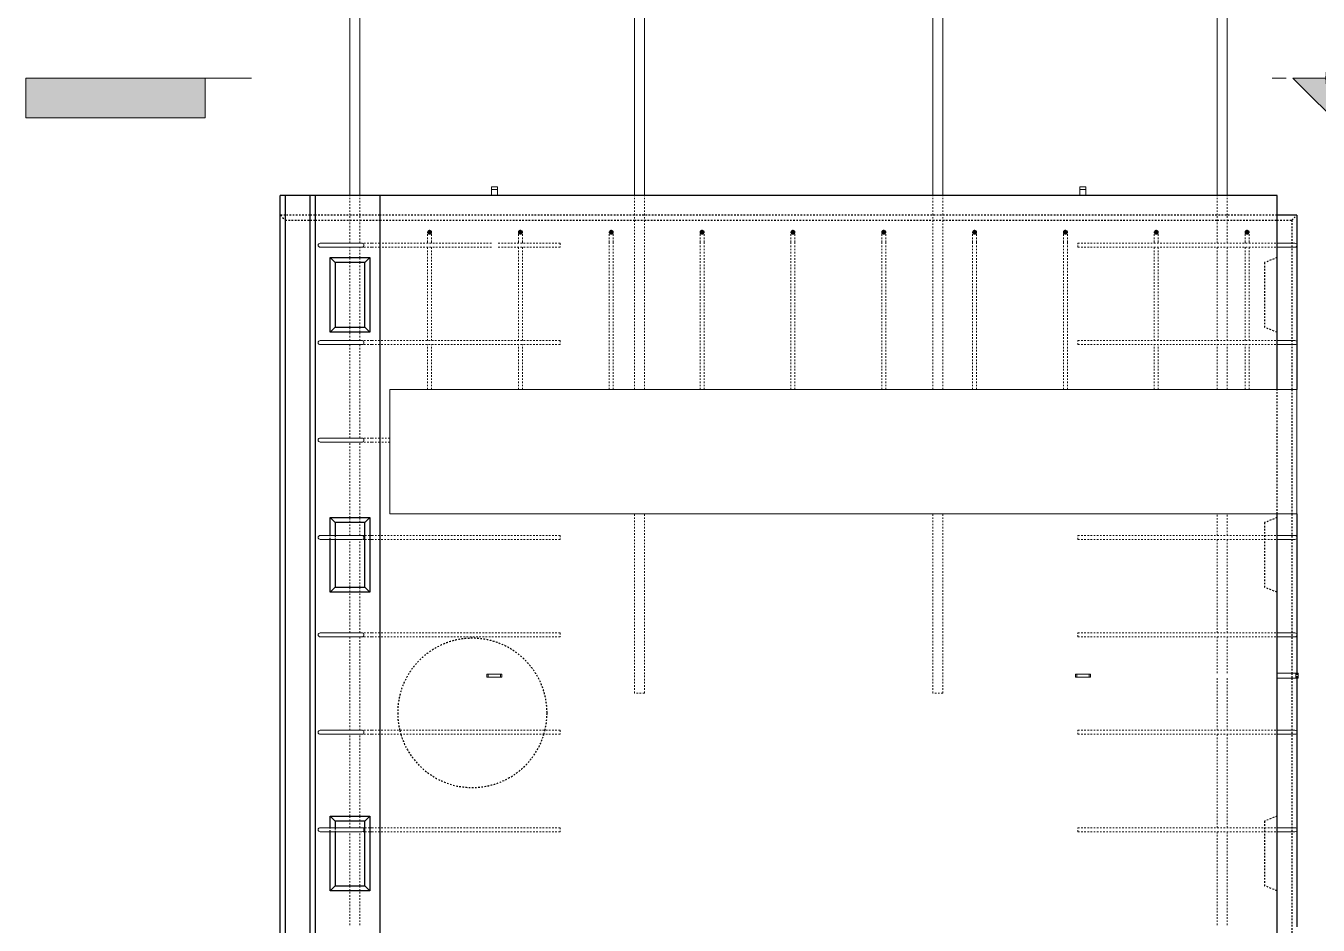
# Model space of a CAD drawing. Header units: millimetres. Extents: x -21844 to -8770, y -2150 to 7662.
# Drawn here: x -18647 to -16050, y 2233 to 4041 of the extents above; entities that cross this region are included whole.
import ezdxf

# ---------------------------------------------------------------- set-up
doc = ezdxf.new("R2010")
doc.units = ezdxf.units.MM
doc.linetypes.add('Dash', pattern=[6.36, 3.18, -3.18])
for name, color, linetype, lineweight in [('A-GENM', 13, 'Continuous', 18), ('A-WALL', 113, 'Continuous', 25), ('A-WALL-HDLN', 110, 'Dash', 25), ('G-ANNO-SYMB', 111, 'Continuous', 9), ('S-BEAM', 12, 'Continuous', 18), ('S-RBAR', 171, 'Continuous', 18)]:
    doc.layers.add(name, color=color, linetype=linetype, lineweight=lineweight)

# ---------------------------------------------------------------- blocks, each defined once
blk = doc.blocks.new('M_Rectangular Corbel - M_Rectangular Corbel-1563094-Elevation Front')
at = {"layer": 'S-BEAM'}
for p, q in [((-17915.4, 3060), (-17915.4, 3310)), ((-17915.4, 3310), (-16092.9, 3310)), ((-16092.9, 3310), (-16092.9, 3060)), ((-16092.9, 3060), (-17915.4, 3060))]:
    blk.add_line(p, q, dxfattribs=at)
blk = doc.blocks.new('RR spread anchor face based - RR-SA-4_0-180-1726831-Elevation Front')
at = {"layer": 'A-GENM'}
for p, q in [((-17711.4, 3712.2), (-17711.4, 3717.2)), ((-17711.4, 3717.2), (-17699.4, 3717.2)), ((-17699.4, 3717.2), (-17699.4, 3712.2)), ((-17711.4, 3700), (-17711.4, 3712.2)), ((-17699.4, 3712.2), (-17711.4, 3712.2)), ((-17699.4, 3712.2), (-17699.4, 3700))]:
    blk.add_line(p, q, dxfattribs=at)
blk = doc.blocks.new('RR spread anchor face based - RR-SA-2_5-250-1726823-Elevation Front')
at = {"layer": 'A-GENM'}
for p, q in [((-16132.9, 2740), (-16095.4, 2740)), ((-16095.4, 2730), (-16132.9, 2730)), ((-16095.4, 2740), (-16090.4, 2740)), ((-16095.4, 2730), (-16095.4, 2740)), ((-16090.4, 2730), (-16095.4, 2730)), ((-16090.4, 2740), (-16090.4, 2730))]:
    blk.add_line(p, q, dxfattribs=at)
blk = doc.blocks.new('RR spread anchor face based - RR-SA-1_4-160-1726851-Elevation Front')
at = {"layer": 'A-GENM'}
for p, q in [((-17720.4, 2738), (-17717.9, 2738)), ((-17720.4, 2732), (-17720.4, 2738)), ((-17717.9, 2732), (-17720.4, 2732)), ((-17717.9, 2738), (-17692.9, 2738)), ((-17717.9, 2732), (-17717.9, 2738)), ((-17692.9, 2732), (-17717.9, 2732)), ((-17692.9, 2738), (-17690.4, 2738)), ((-17692.9, 2732), (-17692.9, 2738)), ((-17690.4, 2732), (-17692.9, 2732)), ((-17690.4, 2738), (-17690.4, 2732))]:
    blk.add_line(p, q, dxfattribs=at)
blk = doc.blocks.new('Detail View - M_Section Tail - Filled Horizontal-14034-Elevation Front')
at = {"layer": 'G-ANNO-SYMB'}
blk.add_hatch(color=256, dxfattribs=at).paths.add_polyline_path([(-18204.4, -528.4), (-18204.4, -448.4), (-18564.4, -448.4), (-18564.4, -528.4)])
for p, q in [((-18564.4, -528.4), (-18564.4, -448.4)), ((-18564.4, -448.4), (-18204.4, -448.4)), ((-18204.4, -448.4), (-18204.4, -528.4)), ((-18204.4, -528.4), (-18564.4, -528.4))]:
    blk.add_line(p, q, dxfattribs=at)
blk = doc.blocks.new('Detail View - M_Section Head - Filled SHOP DWG-1002450-Elevation Front')
at = {"layer": 'G-ANNO-SYMB'}
h = blk.add_hatch(color=256, dxfattribs=at)
edge = h.paths.add_edge_path()
edge.add_line((-15983, -448.4), (-15916.7, -448.4))
edge.add_arc((-15756.7, -448.4), 160, 180, 225)
edge.add_line((-15869.9, -561.5), (-15983, -448.4))
h = blk.add_hatch(color=256, dxfattribs=at)
edge = h.paths.add_edge_path()
edge.add_line((-15530.5, -448.4), (-15643.6, -561.5))
edge.add_arc((-15756.7, -448.4), 160, 315, 360)
edge.add_line((-15596.7, -448.4), (-15530.5, -448.4))
h = blk.add_hatch(color=256, dxfattribs=at)
edge = h.paths.add_edge_path()
edge.add_line((-15756.7, -674.7), (-15869.9, -561.5))
edge.add_arc((-15756.7, -448.4), 160, 225, 270)
edge.add_line((-15756.7, -608.4), (-15756.7, -674.7))
h = blk.add_hatch(color=256, dxfattribs=at)
edge = h.paths.add_edge_path()
edge.add_line((-15756.7, -674.7), (-15756.7, -608.4))
edge.add_arc((-15756.7, -448.4), 160, 270, 315)
edge.add_line((-15643.6, -561.5), (-15756.7, -674.7))
for p, q in [((-15756.7, -674.7), (-15983, -448.4)), ((-15916.7, -448.4), (-15983, -448.4)), ((-15983, -448.4), (-15869.9, -561.5)), ((-15916.7, -448.4), (-15983, -448.4)), ((-15756.7, -674.7), (-15530.5, -448.4)), ((-15643.6, -561.5), (-15530.5, -448.4)), ((-15596.7, -448.4), (-15530.5, -448.4)), ((-15530.5, -448.4), (-15596.7, -448.4)), ((-15869.9, -561.5), (-15756.7, -674.7)), ((-15756.7, -674.7), (-15643.6, -561.5)), ((-15756.7, -608.4), (-15756.7, -674.7)), ((-15756.7, -674.7), (-15756.7, -608.4))]:
    blk.add_line(p, q, dxfattribs=at)
for start, end in [(360, 180), (180, 360), (180, 225), (315, 0), (225, 270), (270, 315)]:
    blk.add_arc((-15756.7, -448.4), 160, start, end, dxfattribs=at)

msp = doc.modelspace()

# ---------------------------------------------------------------- hatches: boundary and pattern name
at = {"layer": 'S-RBAR'}
h = msp.add_hatch(color=256, dxfattribs=at)
edge = h.paths.add_edge_path()
edge.add_arc((-17835.4305, 3626), 4, 0, 360)
for points in [[(-17835.4305, 3622), (-17831.4305, 3626), (-17835.4305, 3630), (-17839.4305, 3626)], [(-17652.9305, 3622), (-17648.9305, 3626), (-17652.9305, 3630), (-17656.9305, 3626)], [(-17470.4305, 3622), (-17466.4305, 3626), (-17470.4305, 3630), (-17474.4305, 3626)], [(-17287.9305, 3622), (-17283.9305, 3626), (-17287.9305, 3630), (-17291.9305, 3626)], [(-17105.4305, 3622), (-17101.4305, 3626), (-17105.4305, 3630), (-17109.4305, 3626)], [(-16922.9305, 3622), (-16918.9305, 3626), (-16922.9305, 3630), (-16926.9305, 3626)], [(-16740.4305, 3622), (-16736.4305, 3626), (-16740.4305, 3630), (-16744.4305, 3626)], [(-16557.9305, 3622), (-16553.9305, 3626), (-16557.9305, 3630), (-16561.9305, 3626)], [(-16375.4305, 3622), (-16371.4305, 3626), (-16375.4305, 3630), (-16379.4305, 3626)], [(-16192.9305, 3622), (-16188.9305, 3626), (-16192.9305, 3630), (-16196.9305, 3626)]]:
    msp.add_hatch(color=256, dxfattribs=at).paths.add_polyline_path(points)
h = msp.add_hatch(color=256, dxfattribs=at)
edge = h.paths.add_edge_path()
edge.add_arc((-17652.9305, 3626), 4, 0, 360)
h = msp.add_hatch(color=256, dxfattribs=at)
edge = h.paths.add_edge_path()
edge.add_arc((-17470.4305, 3626), 4, 0, 360)
h = msp.add_hatch(color=256, dxfattribs=at)
edge = h.paths.add_edge_path()
edge.add_arc((-17287.9305, 3626), 4, 0, 360)
h = msp.add_hatch(color=256, dxfattribs=at)
edge = h.paths.add_edge_path()
edge.add_arc((-17105.4305, 3626), 4, 0, 360)
h = msp.add_hatch(color=256, dxfattribs=at)
edge = h.paths.add_edge_path()
edge.add_arc((-16922.9305, 3626), 4, 0, 360)
h = msp.add_hatch(color=256, dxfattribs=at)
edge = h.paths.add_edge_path()
edge.add_arc((-16740.4305, 3626), 4, 0, 360)
h = msp.add_hatch(color=256, dxfattribs=at)
edge = h.paths.add_edge_path()
edge.add_arc((-16557.9305, 3626), 4, 0, 360)
h = msp.add_hatch(color=256, dxfattribs=at)
edge = h.paths.add_edge_path()
edge.add_arc((-16375.4305, 3626), 4, 0, 360)
h = msp.add_hatch(color=256, dxfattribs=at)
edge = h.paths.add_edge_path()
edge.add_arc((-16192.9305, 3626), 4, 0, 360)

# ---------------------------------------------------------------- linework, layer by layer
at = {"layer": 'A-WALL'}
for p, q in [((-16132.9305, 3700), (-18135.4305, 3700)), ((-18135.4305, -1395), (-18135.4305, 3700)), ((-18125.42792, 3700), (-18125.42792, -1395)), ((-18075.4305, -1395), (-18075.4305, 3700)), ((-18065.4305, 3700), (-18065.4305, -1395)), ((-17935.4305, 3700), (-17935.4305, -1395)), ((-16132.9305, 3310), (-16132.9305, 3700)), ((-16092.9305, 3660.46875), (-16132.9305, 3660.46875)), ((-16092.9305, 3660.46875), (-16092.9305, 3600.38007)), ((-16092.9305, 3599.61993), (-16092.9305, 3404.58007)), ((-18035.4305, 3425), (-18035.4305, 3575)), ((-18035.4305, 3575), (-17955.4305, 3575)), ((-18035.4305, 3575), (-18025.4305, 3565)), ((-17965.4305, 3565), (-18025.4305, 3565)), ((-18025.4305, 3565), (-18025.4305, 3435)), ((-17955.4305, 3575), (-17965.4305, 3565)), ((-17965.4305, 3435), (-17965.4305, 3565)), ((-17955.4305, 3575), (-17955.4305, 3425)), ((-18035.4305, 3425), (-18025.4305, 3435)), ((-18025.4305, 3435), (-17965.4305, 3435)), ((-17965.4305, 3435), (-17955.4305, 3425)), ((-17955.4305, 3425), (-18035.4305, 3425)), ((-16092.9305, 3403.81993), (-16092.9305, 3310)), ((-18035.4305, 3016.6), (-18035.4305, 3052.5)), ((-18035.4305, 3052.5), (-17955.4305, 3052.5)), ((-18035.4305, 3052.5), (-18025.4305, 3042.5)), ((-17965.4305, 3042.5), (-18025.4305, 3042.5)), ((-18025.4305, 3042.5), (-18025.4305, 3016.6)), ((-17955.4305, 3052.5), (-17965.4305, 3042.5)), ((-17965.4305, 2912.5), (-17965.4305, 3042.5)), ((-17955.4305, 3052.5), (-17955.4305, 2902.5)), ((-16132.9305, -1395), (-16132.9305, 3060)), ((-16092.9305, 3060), (-16092.9305, 3012.98007)), ((-16092.9305, 3012.21993), (-16092.9305, 2817.18007)), ((-18035.4305, 2902.5), (-18035.4305, 3008.6)), ((-18025.4305, 3008.6), (-18025.4305, 2912.5)), ((-18035.4305, 2902.5), (-18025.4305, 2912.5)), ((-18025.4305, 2912.5), (-17965.4305, 2912.5)), ((-17965.4305, 2912.5), (-17955.4305, 2902.5)), ((-17955.4305, 2902.5), (-18035.4305, 2902.5)), ((-16092.9305, 2816.41993), (-16092.9305, 2740)), ((-16092.9305, 2730), (-16092.9305, 2621.38007)), ((-16092.9305, 2620.61993), (-16092.9305, 2425.58007)), ((-18035.4305, 2429.2), (-18035.4305, 2452.5)), ((-18035.4305, 2452.5), (-17955.4305, 2452.5)), ((-18035.4305, 2452.5), (-18025.4305, 2442.5)), ((-17965.4305, 2442.5), (-18025.4305, 2442.5)), ((-18025.4305, 2442.5), (-18025.4305, 2429.2)), ((-17955.4305, 2452.5), (-17965.4305, 2442.5)), ((-17965.4305, 2312.5), (-17965.4305, 2442.5)), ((-17955.4305, 2452.5), (-17955.4305, 2302.5)), ((-18035.4305, 2302.5), (-18035.4305, 2421.2)), ((-18025.4305, 2421.2), (-18025.4305, 2312.5)), ((-16092.9305, 2424.81993), (-16092.9305, 2229.78007)), ((-18035.4305, 2302.5), (-18025.4305, 2312.5)), ((-18025.4305, 2312.5), (-17965.4305, 2312.5)), ((-17965.4305, 2312.5), (-17955.4305, 2302.5)), ((-17955.4305, 2302.5), (-18035.4305, 2302.5))]:
    msp.add_line(p, q, dxfattribs=at)
at = {"layer": 'A-WALL-HDLN'}
for p, q in [((-18125.47753, 3660.46875), (-18135.4305, 3660.46875)), ((-18135.38089, 3660.40287), (-18125.42792, 3650.4499)), ((-18075.48011, 3660.46875), (-18125.37831, 3660.46875)), ((-18125.37831, 3650.4499), (-18075.48011, 3650.4499)), ((-18065.48011, 3660.46875), (-18075.38089, 3660.46875)), ((-18075.38089, 3650.4499), (-18065.48011, 3650.4499)), ((-17935.48011, 3660.46875), (-18065.38089, 3660.46875)), ((-18065.38089, 3650.4499), (-17995.48011, 3650.4499)), ((-17995.38089, 3650.4499), (-17975.48011, 3650.4499)), ((-17975.38089, 3650.4499), (-17935.48011, 3650.4499)), ((-16132.98011, 3660.46875), (-17935.38089, 3660.46875)), ((-17935.38089, 3650.4499), (-17423.98011, 3650.4499)), ((-17423.88089, 3650.4499), (-17403.98011, 3650.4499)), ((-17403.88089, 3650.4499), (-16824.48011, 3650.4499)), ((-16824.38089, 3650.4499), (-16804.48011, 3650.4499)), ((-16804.38089, 3650.4499), (-16252.98011, 3650.4499)), ((-16252.88089, 3650.4499), (-16232.98011, 3650.4499)), ((-16232.88089, 3650.4499), (-16132.98011, 3650.4499)), ((-16132.88089, 3650.4499), (-16102.93308, 3650.4499)), ((-16102.93308, 3650.4499), (-16092.92508, 3660.4579)), ((-16102.93308, 3650.4499), (-16102.93308, 3310.04961)), ((-16132.98011, 3574.98016), (-16157.9305, 3565)), ((-16157.9305, 3565), (-16157.9305, 3435)), ((-16132.98011, 3425.01984), (-16157.9305, 3435)), ((-16132.9305, 3060.04961), (-16132.9305, 3309.95039)), ((-16102.93308, 3309.95039), (-16102.93308, 3060.04961)), ((-16132.98011, 3052.48016), (-16157.9305, 3042.5)), ((-16157.9305, 3042.5), (-16157.9305, 2912.5)), ((-16102.93308, 3059.95039), (-16102.93308, 2740.04961)), ((-18035.4305, 3008.64961), (-18035.4305, 3016.55039)), ((-18025.4305, 3016.55039), (-18025.4305, 3008.64961)), ((-16132.98011, 2902.51984), (-16157.9305, 2912.5)), ((-16102.93308, 2739.95039), (-16102.93308, 2730.04961)), ((-16102.93308, 2729.95039), (-16102.93308, 1665.04961)), ((-16092.9305, 2739.95039), (-16092.9305, 2730.04961)), ((-16132.98011, 2452.48016), (-16157.9305, 2442.5)), ((-16157.9305, 2442.5), (-16157.9305, 2312.5)), ((-18035.4305, 2421.24961), (-18035.4305, 2429.15039)), ((-18025.4305, 2429.15039), (-18025.4305, 2421.24961)), ((-16132.98011, 2302.51984), (-16157.9305, 2312.5))]:
    msp.add_line(p, q, dxfattribs=at)
for start, end in [(0, 180), (180, 193.50379398), (346.49620602, 0), (193.54212916, 196.71138466), (343.28861534, 346.45787084), (196.75252337, 343.24747663)]:
    msp.add_arc((-17749.58322, 2660), 150, start, end, dxfattribs=at)
at = {"layer": 'G-ANNO-SYMB'}
for p, q in [((-18193.49787, 3935.94132), (-18286.6762, 3935.94132)), ((-16114.63595, 3935.94132), (-16142.76197, 3935.94132))]:
    msp.add_line(p, q, dxfattribs=at)
at = {"layer": 'S-RBAR'}
for p, q in [((-17995.4305, 3700), (-17995.4305, 4720)), ((-17975.4305, 3700), (-17975.4305, 4720)), ((-17423.9305, 3700), (-17423.9305, 4720)), ((-17403.9305, 3700), (-17403.9305, 4720)), ((-16824.4305, 3700), (-16824.4305, 4720)), ((-16804.4305, 3700), (-16804.4305, 4720)), ((-16252.9305, 3700), (-16252.9305, 4720)), ((-16232.9305, 3700), (-16232.9305, 4720)), ((-17835.4305, 3630), (-17839.4305, 3626)), ((-17839.4305, 3626), (-17835.4305, 3622)), ((-17831.4305, 3626), (-17835.4305, 3630)), ((-17835.4305, 3622), (-17831.4305, 3626)), ((-17652.9305, 3630), (-17656.9305, 3626)), ((-17656.9305, 3626), (-17652.9305, 3622)), ((-17648.9305, 3626), (-17652.9305, 3630)), ((-17652.9305, 3622), (-17648.9305, 3626)), ((-17470.4305, 3630), (-17474.4305, 3626)), ((-17474.4305, 3626), (-17470.4305, 3622)), ((-17466.4305, 3626), (-17470.4305, 3630)), ((-17470.4305, 3622), (-17466.4305, 3626)), ((-17287.9305, 3630), (-17291.9305, 3626)), ((-17291.9305, 3626), (-17287.9305, 3622)), ((-17283.9305, 3626), (-17287.9305, 3630)), ((-17287.9305, 3622), (-17283.9305, 3626)), ((-17105.4305, 3630), (-17109.4305, 3626)), ((-17109.4305, 3626), (-17105.4305, 3622)), ((-17101.4305, 3626), (-17105.4305, 3630)), ((-17105.4305, 3622), (-17101.4305, 3626)), ((-16922.9305, 3630), (-16926.9305, 3626)), ((-16926.9305, 3626), (-16922.9305, 3622)), ((-16918.9305, 3626), (-16922.9305, 3630)), ((-16922.9305, 3622), (-16918.9305, 3626)), ((-16740.4305, 3630), (-16744.4305, 3626)), ((-16744.4305, 3626), (-16740.4305, 3622)), ((-16736.4305, 3626), (-16740.4305, 3630)), ((-16740.4305, 3622), (-16736.4305, 3626)), ((-16557.9305, 3630), (-16561.9305, 3626)), ((-16561.9305, 3626), (-16557.9305, 3622)), ((-16553.9305, 3626), (-16557.9305, 3630)), ((-16557.9305, 3622), (-16553.9305, 3626)), ((-16375.4305, 3630), (-16379.4305, 3626)), ((-16379.4305, 3626), (-16375.4305, 3622)), ((-16371.4305, 3626), (-16375.4305, 3630)), ((-16375.4305, 3622), (-16371.4305, 3626)), ((-16192.9305, 3630), (-16196.9305, 3626)), ((-16196.9305, 3626), (-16192.9305, 3622)), ((-16188.9305, 3626), (-16192.9305, 3630)), ((-16192.9305, 3622), (-16188.9305, 3626)), ((-18055.4305, 3604), (-18035.4305, 3604)), ((-18055.4305, 3596), (-18035.4305, 3596)), ((-17991.4305, 3604), (-18035.4305, 3604)), ((-17991.4305, 3596), (-18035.4305, 3596)), ((-17991.4305, 3604), (-17971.4305, 3604)), ((-17991.4305, 3596), (-17971.4305, 3596)), ((-16132.9305, 3604), (-16116.9305, 3604)), ((-16132.9305, 3596), (-16116.9305, 3596)), ((-16096.9305, 3604), (-16116.9305, 3604)), ((-16096.9305, 3596), (-16116.9305, 3596)), ((-18055.4305, 3408.2), (-18035.4305, 3408.2)), ((-17991.4305, 3408.2), (-18035.4305, 3408.2)), ((-17991.4305, 3408.2), (-17971.4305, 3408.2)), ((-16132.9305, 3408.2), (-16116.9305, 3408.2)), ((-16096.9305, 3408.2), (-16116.9305, 3408.2)), ((-18055.4305, 3400.2), (-18035.4305, 3400.2)), ((-17991.4305, 3400.2), (-18035.4305, 3400.2)), ((-17991.4305, 3400.2), (-17971.4305, 3400.2)), ((-16132.9305, 3400.2), (-16116.9305, 3400.2)), ((-16096.9305, 3400.2), (-16116.9305, 3400.2)), ((-18055.4305, 3212.4), (-18035.4305, 3212.4)), ((-18055.4305, 3204.4), (-18035.4305, 3204.4)), ((-17991.4305, 3212.4), (-18035.4305, 3212.4)), ((-17991.4305, 3204.4), (-18035.4305, 3204.4)), ((-17991.4305, 3212.4), (-17971.4305, 3212.4)), ((-17991.4305, 3204.4), (-17971.4305, 3204.4)), ((-18055.4305, 3016.6), (-18035.4305, 3016.6)), ((-17991.4305, 3016.6), (-18035.4305, 3016.6)), ((-17991.4305, 3016.6), (-17971.4305, 3016.6)), ((-16132.9305, 3016.6), (-16116.9305, 3016.6)), ((-16096.9305, 3016.6), (-16116.9305, 3016.6)), ((-18055.4305, 3008.6), (-18035.4305, 3008.6)), ((-17991.4305, 3008.6), (-18035.4305, 3008.6)), ((-17991.4305, 3008.6), (-17971.4305, 3008.6)), ((-16132.9305, 3008.6), (-16116.9305, 3008.6)), ((-16096.9305, 3008.6), (-16116.9305, 3008.6)), ((-18055.4305, 2820.8), (-18035.4305, 2820.8)), ((-18055.4305, 2812.8), (-18035.4305, 2812.8)), ((-17991.4305, 2820.8), (-18035.4305, 2820.8)), ((-17991.4305, 2812.8), (-18035.4305, 2812.8)), ((-17991.4305, 2820.8), (-17971.4305, 2820.8)), ((-17991.4305, 2812.8), (-17971.4305, 2812.8)), ((-16132.9305, 2820.8), (-16116.9305, 2820.8)), ((-16132.9305, 2812.8), (-16116.9305, 2812.8)), ((-16096.9305, 2820.8), (-16116.9305, 2820.8)), ((-16096.9305, 2812.8), (-16116.9305, 2812.8)), ((-18055.4305, 2625), (-18035.4305, 2625)), ((-17991.4305, 2625), (-18035.4305, 2625)), ((-17991.4305, 2625), (-17971.4305, 2625)), ((-16132.9305, 2625), (-16116.9305, 2625)), ((-16096.9305, 2625), (-16116.9305, 2625)), ((-18055.4305, 2617), (-18035.4305, 2617)), ((-17991.4305, 2617), (-18035.4305, 2617)), ((-17991.4305, 2617), (-17971.4305, 2617)), ((-16132.9305, 2617), (-16116.9305, 2617)), ((-16096.9305, 2617), (-16116.9305, 2617)), ((-18055.4305, 2429.2), (-18035.4305, 2429.2)), ((-18055.4305, 2421.2), (-18035.4305, 2421.2)), ((-17991.4305, 2429.2), (-18035.4305, 2429.2)), ((-17991.4305, 2421.2), (-18035.4305, 2421.2)), ((-17991.4305, 2429.2), (-17971.4305, 2429.2)), ((-17991.4305, 2421.2), (-17971.4305, 2421.2)), ((-16132.9305, 2429.2), (-16116.9305, 2429.2)), ((-16132.9305, 2421.2), (-16116.9305, 2421.2)), ((-16096.9305, 2429.2), (-16116.9305, 2429.2)), ((-16096.9305, 2421.2), (-16116.9305, 2421.2))]:
    msp.add_line(p, q, dxfattribs=at)
at = {"layer": 'S-RBAR', "linetype": 'Dash'}
for p, q in [((-17995.4305, 3660.51836), (-17995.4305, 3699.95039)), ((-17975.4305, 3660.51836), (-17975.4305, 3699.95039)), ((-17423.9305, 3660.51836), (-17423.9305, 3699.95039)), ((-17403.9305, 3660.51836), (-17403.9305, 3699.95039)), ((-16824.4305, 3660.51836), (-16824.4305, 3699.95039)), ((-16804.4305, 3660.51836), (-16804.4305, 3699.95039)), ((-16252.9305, 3660.51836), (-16252.9305, 3699.95039)), ((-16232.9305, 3660.51836), (-16232.9305, 3699.95039)), ((-17995.4305, 3604), (-17995.4305, 3660.41914)), ((-17975.4305, 3604), (-17975.4305, 3660.41914)), ((-17423.9305, 3310), (-17423.9305, 3660.41914)), ((-17403.9305, 3310), (-17403.9305, 3660.41914)), ((-16824.4305, 3310), (-16824.4305, 3660.41914)), ((-16804.4305, 3310), (-16804.4305, 3660.41914)), ((-16252.9305, 3604), (-16252.9305, 3660.41914)), ((-16232.9305, 3604), (-16232.9305, 3660.41914)), ((-17839.4305, 3606), (-17839.4305, 3625.99912)), ((-17831.4305, 3606), (-17831.4305, 3625.99912)), ((-17656.9305, 3606), (-17656.9305, 3625.99912)), ((-17648.9305, 3606), (-17648.9305, 3625.99912)), ((-17474.4305, 3606), (-17474.4305, 3625.99912)), ((-17466.4305, 3606), (-17466.4305, 3625.99912)), ((-17291.9305, 3606), (-17291.9305, 3625.99912)), ((-17283.9305, 3606), (-17283.9305, 3625.99912)), ((-17109.4305, 3606), (-17109.4305, 3625.99912)), ((-17101.4305, 3606), (-17101.4305, 3625.99912)), ((-16926.9305, 3606), (-16926.9305, 3625.99912)), ((-16918.9305, 3606), (-16918.9305, 3625.99912)), ((-16744.4305, 3606), (-16744.4305, 3625.99912)), ((-16736.4305, 3606), (-16736.4305, 3625.99912)), ((-16561.9305, 3606), (-16561.9305, 3625.99912)), ((-16553.9305, 3606), (-16553.9305, 3625.99912)), ((-16379.4305, 3606), (-16379.4305, 3625.99912)), ((-16371.4305, 3606), (-16371.4305, 3625.99912)), ((-16196.9305, 3606), (-16196.9305, 3625.99912)), ((-16188.9305, 3606), (-16188.9305, 3625.99912)), ((-17995.4305, 3575.04961), (-17995.4305, 3596)), ((-17975.4305, 3575.04961), (-17975.4305, 3596)), ((-17951.4305, 3604), (-17971.40454, 3604)), ((-17951.4305, 3596), (-17971.40454, 3596)), ((-17935.48011, 3604), (-17951.4305, 3604)), ((-17935.48011, 3596), (-17951.4305, 3596)), ((-17711.4305, 3604), (-17935.38089, 3604)), ((-17711.4305, 3596), (-17935.38089, 3596)), ((-17839.4305, 3604), (-17839.4305, 3606)), ((-17839.4305, 3408.2), (-17839.4305, 3596)), ((-17831.4305, 3604), (-17831.4305, 3606)), ((-17831.4305, 3408.2), (-17831.4305, 3596)), ((-17573.4305, 3604), (-17699.4305, 3604)), ((-17573.4305, 3596), (-17699.4305, 3596)), ((-17656.9305, 3604), (-17656.9305, 3606)), ((-17656.9305, 3408.2), (-17656.9305, 3596)), ((-17648.9305, 3604), (-17648.9305, 3606)), ((-17648.9305, 3408.2), (-17648.9305, 3596)), ((-17573.4305, 3604), (-17573.4305, 3596)), ((-17474.4305, 3310), (-17474.4305, 3606)), ((-17466.4305, 3310), (-17466.4305, 3606)), ((-17291.9305, 3310), (-17291.9305, 3606)), ((-17283.9305, 3310), (-17283.9305, 3606)), ((-17109.4305, 3310), (-17109.4305, 3606)), ((-17101.4305, 3310), (-17101.4305, 3606)), ((-16926.9305, 3310), (-16926.9305, 3606)), ((-16918.9305, 3310), (-16918.9305, 3606)), ((-16744.4305, 3310), (-16744.4305, 3606)), ((-16736.4305, 3310), (-16736.4305, 3606)), ((-16561.9305, 3310), (-16561.9305, 3606)), ((-16553.9305, 3538.73955), (-16553.9305, 3606)), ((-16532.9305, 3604), (-16132.98011, 3604)), ((-16532.9305, 3596), (-16532.9305, 3604)), ((-16532.9305, 3596), (-16132.98011, 3596)), ((-16379.4305, 3604), (-16379.4305, 3606)), ((-16379.4305, 3408.2), (-16379.4305, 3596)), ((-16371.4305, 3604), (-16371.4305, 3606)), ((-16371.4305, 3408.2), (-16371.4305, 3596)), ((-16252.9305, 3408.2), (-16252.9305, 3596)), ((-16232.9305, 3408.2), (-16232.9305, 3596)), ((-16196.9305, 3604), (-16196.9305, 3606)), ((-16196.9305, 3408.2), (-16196.9305, 3596)), ((-16188.9305, 3604), (-16188.9305, 3606)), ((-16188.9305, 3408.2), (-16188.9305, 3596)), ((-17995.4305, 3565.04961), (-17995.4305, 3574.95039)), ((-17995.4305, 3435.04961), (-17995.4305, 3564.95039)), ((-17975.4305, 3565.04961), (-17975.4305, 3574.95039)), ((-17975.4305, 3435.04961), (-17975.4305, 3564.95039)), ((-16553.9305, 3310), (-16553.9305, 3537.23955)), ((-17995.4305, 3425.04961), (-17995.4305, 3434.95039)), ((-17975.4305, 3425.04961), (-17975.4305, 3434.95039)), ((-17995.4305, 3408.2), (-17995.4305, 3424.95039)), ((-17975.4305, 3408.2), (-17975.4305, 3424.95039)), ((-17951.4305, 3408.2), (-17971.40454, 3408.2)), ((-17935.48011, 3408.2), (-17951.4305, 3408.2)), ((-17573.4305, 3408.2), (-17935.38089, 3408.2)), ((-17573.4305, 3408.2), (-17573.4305, 3400.2)), ((-16532.9305, 3408.2), (-16132.98011, 3408.2)), ((-16532.9305, 3400.2), (-16532.9305, 3408.2)), ((-17995.4305, 3212.4), (-17995.4305, 3400.2)), ((-17975.4305, 3212.4), (-17975.4305, 3400.2)), ((-17951.4305, 3400.2), (-17971.40454, 3400.2)), ((-17935.48011, 3400.2), (-17951.4305, 3400.2)), ((-17573.4305, 3400.2), (-17935.38089, 3400.2)), ((-17839.4305, 3310), (-17839.4305, 3400.2)), ((-17831.4305, 3310), (-17831.4305, 3400.2)), ((-17656.9305, 3310), (-17656.9305, 3400.2)), ((-17648.9305, 3310), (-17648.9305, 3400.2)), ((-16532.9305, 3400.2), (-16132.98011, 3400.2)), ((-16379.4305, 3310), (-16379.4305, 3400.2)), ((-16371.4305, 3310), (-16371.4305, 3400.2)), ((-16252.9305, 3310), (-16252.9305, 3400.2)), ((-16232.9305, 3310), (-16232.9305, 3400.2)), ((-16196.9305, 3310), (-16196.9305, 3400.2)), ((-16188.9305, 3310), (-16188.9305, 3400.2)), ((-17995.4305, 3052.54961), (-17995.4305, 3204.4)), ((-17975.4305, 3052.54961), (-17975.4305, 3204.4)), ((-17951.4305, 3212.4), (-17971.40454, 3212.4)), ((-17951.4305, 3204.4), (-17971.40454, 3204.4)), ((-17935.48011, 3212.4), (-17951.4305, 3212.4)), ((-17935.48011, 3204.4), (-17951.4305, 3204.4)), ((-17915.4305, 3212.4), (-17935.38089, 3212.4)), ((-17915.4305, 3204.4), (-17935.38089, 3204.4)), ((-17995.4305, 3042.54961), (-17995.4305, 3052.45039)), ((-17995.4305, 3016.6), (-17995.4305, 3042.45039)), ((-17975.4305, 3042.54961), (-17975.4305, 3052.45039)), ((-17975.4305, 3016.6), (-17975.4305, 3042.45039)), ((-17423.9305, 2700), (-17423.9305, 3060)), ((-17403.9305, 2700), (-17403.9305, 3060)), ((-16824.4305, 2700), (-16824.4305, 3060)), ((-16804.4305, 2700), (-16804.4305, 3060)), ((-16252.9305, 3016.6), (-16252.9305, 3060)), ((-16232.9305, 3016.6), (-16232.9305, 3060)), ((-17965.49978, 3016.6), (-17971.40454, 3016.6)), ((-17955.89067, 3016.6), (-17965.42124, 3016.6)), ((-17951.4305, 3016.6), (-17955.78317, 3016.6)), ((-17935.48011, 3016.6), (-17951.4305, 3016.6)), ((-17573.4305, 3016.6), (-17935.38089, 3016.6)), ((-17573.4305, 3016.6), (-17573.4305, 3008.6)), ((-16532.9305, 3016.6), (-16157.98011, 3016.6)), ((-16532.9305, 3008.6), (-16532.9305, 3016.6)), ((-16157.88089, 3016.6), (-16132.98011, 3016.6)), ((-17995.4305, 2912.54961), (-17995.4305, 3008.6)), ((-17975.4305, 2912.54961), (-17975.4305, 3008.6)), ((-17965.49978, 3008.6), (-17971.40454, 3008.6)), ((-17955.89067, 3008.6), (-17965.42124, 3008.6)), ((-17951.4305, 3008.6), (-17955.78317, 3008.6)), ((-17935.48011, 3008.6), (-17951.4305, 3008.6)), ((-17573.4305, 3008.6), (-17935.38089, 3008.6)), ((-16532.9305, 3008.6), (-16157.98011, 3008.6)), ((-16252.9305, 2820.8), (-16252.9305, 3008.6)), ((-16232.9305, 2820.8), (-16232.9305, 3008.6)), ((-16157.88089, 3008.6), (-16132.98011, 3008.6)), ((-17995.4305, 2902.54961), (-17995.4305, 2912.45039)), ((-17975.4305, 2902.54961), (-17975.4305, 2912.45039)), ((-17995.4305, 2820.8), (-17995.4305, 2902.45039)), ((-17975.4305, 2820.8), (-17975.4305, 2902.45039)), ((-17995.4305, 2625), (-17995.4305, 2812.8)), ((-17975.4305, 2625), (-17975.4305, 2812.8)), ((-17951.4305, 2820.8), (-17971.40454, 2820.8)), ((-17951.4305, 2812.8), (-17971.40454, 2812.8)), ((-17935.48011, 2820.8), (-17951.4305, 2820.8)), ((-17935.48011, 2812.8), (-17951.4305, 2812.8)), ((-17573.4305, 2820.8), (-17935.38089, 2820.8)), ((-17573.4305, 2812.8), (-17935.38089, 2812.8)), ((-17573.4305, 2820.8), (-17573.4305, 2812.8)), ((-16532.9305, 2820.8), (-16132.98011, 2820.8)), ((-16532.9305, 2812.8), (-16532.9305, 2820.8)), ((-16532.9305, 2812.8), (-16132.98011, 2812.8)), ((-16252.9305, 2740), (-16252.9305, 2812.8)), ((-16232.9305, 2740), (-16232.9305, 2812.8)), ((-16252.9305, 2625), (-16252.9305, 2730)), ((-16232.9305, 2625), (-16232.9305, 2730)), ((-17403.9305, 2700), (-17423.9305, 2700)), ((-16804.4305, 2700), (-16824.4305, 2700)), ((-17951.4305, 2625), (-17971.40454, 2625)), ((-17935.48011, 2625), (-17951.4305, 2625)), ((-17573.4305, 2625), (-17935.38089, 2625)), ((-17573.4305, 2625), (-17573.4305, 2617)), ((-16532.9305, 2625), (-16132.98011, 2625)), ((-16532.9305, 2617), (-16532.9305, 2625)), ((-17995.4305, 2452.54961), (-17995.4305, 2617)), ((-17975.4305, 2452.54961), (-17975.4305, 2617)), ((-17951.4305, 2617), (-17971.40454, 2617)), ((-17935.48011, 2617), (-17951.4305, 2617)), ((-17573.4305, 2617), (-17935.38089, 2617)), ((-16532.9305, 2617), (-16132.98011, 2617)), ((-16252.9305, 2429.2), (-16252.9305, 2617)), ((-16232.9305, 2429.2), (-16232.9305, 2617)), ((-17995.4305, 2442.54961), (-17995.4305, 2452.45039)), ((-17995.4305, 2429.2), (-17995.4305, 2442.45039)), ((-17975.4305, 2442.54961), (-17975.4305, 2452.45039)), ((-17975.4305, 2429.2), (-17975.4305, 2442.45039)), ((-17995.4305, 2312.54961), (-17995.4305, 2421.2)), ((-17975.4305, 2312.54961), (-17975.4305, 2421.2)), ((-17965.49978, 2429.2), (-17971.40454, 2429.2)), ((-17965.49978, 2421.2), (-17971.40454, 2421.2)), ((-17955.89067, 2429.2), (-17965.42124, 2429.2)), ((-17955.89067, 2421.2), (-17965.42124, 2421.2)), ((-17951.4305, 2429.2), (-17955.78317, 2429.2)), ((-17951.4305, 2421.2), (-17955.78317, 2421.2)), ((-17935.48011, 2429.2), (-17951.4305, 2429.2)), ((-17935.48011, 2421.2), (-17951.4305, 2421.2)), ((-17573.4305, 2429.2), (-17935.38089, 2429.2)), ((-17573.4305, 2421.2), (-17935.38089, 2421.2)), ((-17573.4305, 2429.2), (-17573.4305, 2421.2)), ((-16532.9305, 2429.2), (-16157.98011, 2429.2)), ((-16532.9305, 2421.2), (-16532.9305, 2429.2)), ((-16532.9305, 2421.2), (-16157.98011, 2421.2)), ((-16252.9305, 2233.4), (-16252.9305, 2421.2)), ((-16232.9305, 2233.4), (-16232.9305, 2421.2)), ((-16157.88089, 2429.2), (-16132.98011, 2429.2)), ((-16157.88089, 2421.2), (-16132.98011, 2421.2)), ((-17995.4305, 2302.54961), (-17995.4305, 2312.45039)), ((-17975.4305, 2302.54961), (-17975.4305, 2312.45039)), ((-17995.4305, 2233.4), (-17995.4305, 2302.45039)), ((-17975.4305, 2233.4), (-17975.4305, 2302.45039))]:
    msp.add_line(p, q, dxfattribs=at)
at = {"layer": 'S-RBAR'}
for centre in [(-17835.4305, 3626), (-17652.9305, 3626), (-17470.4305, 3626), (-17287.9305, 3626), (-17105.4305, 3626), (-16922.9305, 3626), (-16740.4305, 3626), (-16557.9305, 3626), (-16375.4305, 3626), (-16192.9305, 3626)]:
    msp.add_circle(centre, 4, dxfattribs=at)
at = {"layer": 'S-RBAR', "linetype": 'Dash'}
for centre, start, end in [((-17835.4305, 3626), 91.17063157, 178.82936843), ((-17835.4305, 3626), 1.17063157, 88.82936843), ((-17652.9305, 3626), 91.17063157, 178.82936843), ((-17652.9305, 3626), 1.17063157, 88.82936843), ((-17470.4305, 3626), 91.17063157, 178.82936843), ((-17470.4305, 3626), 1.17063157, 88.82936843), ((-17287.9305, 3626), 91.17063157, 178.82936843), ((-17287.9305, 3626), 1.17063157, 88.82936843), ((-17105.4305, 3626), 91.17063157, 178.82936843), ((-17105.4305, 3626), 1.17063157, 88.82936843), ((-16922.9305, 3626), 91.17063157, 178.82936843), ((-16922.9305, 3626), 1.17063157, 88.82936843), ((-16740.4305, 3626), 91.17063157, 178.82936843), ((-16740.4305, 3626), 1.17063157, 88.82936843), ((-16557.9305, 3626), 91.17063157, 178.82936843), ((-16557.9305, 3626), 1.17063157, 88.82936843), ((-16375.4305, 3626), 91.17063157, 178.82936843), ((-16375.4305, 3626), 1.17063157, 88.82936843), ((-16192.9305, 3626), 91.17063157, 178.82936843), ((-16192.9305, 3626), 1.17063157, 88.82936843)]:
    msp.add_arc(centre, 4, start, end, dxfattribs=at)
at = {"layer": 'S-RBAR'}
for centre, start, end in [((-18055.4305, 3600), 90, 270), ((-17971.4305, 3600), 270, 90), ((-16096.9305, 3600), 270, 90), ((-18055.4305, 3404.2), 90, 270), ((-17971.4305, 3404.2), 270, 90), ((-16096.9305, 3404.2), 270, 90), ((-18055.4305, 3208.4), 90, 270), ((-17971.4305, 3208.4), 270, 90), ((-18055.4305, 3012.6), 90, 270), ((-17971.4305, 3012.6), 270, 90), ((-16096.9305, 3012.6), 270, 90), ((-18055.4305, 2816.8), 90, 270), ((-17971.4305, 2816.8), 270, 90), ((-16096.9305, 2816.8), 270, 90), ((-18055.4305, 2621), 90, 270), ((-17971.4305, 2621), 270, 90), ((-16096.9305, 2621), 270, 90), ((-18055.4305, 2425.2), 90, 270), ((-17971.4305, 2425.2), 270, 90), ((-16096.9305, 2425.2), 270, 90)]:
    msp.add_arc(centre, 4, start, end, dxfattribs=at)

# ---------------------------------------------------------------- block references
at = {"layer": 'A-GENM'}
for name, p in [('RR spread anchor face based - RR-SA-4_0-180-1726831-Elevation Front', (0, 0)), ('RR spread anchor face based - RR-SA-4_0-180-1726831-Elevation Front', (1182.5, 0)), ('RR spread anchor face based - RR-SA-1_4-160-1726851-Elevation Front', (0, 0)), ('RR spread anchor face based - RR-SA-1_4-160-1726851-Elevation Front', (1182.5, 0)), ('RR spread anchor face based - RR-SA-2_5-250-1726823-Elevation Front', (0, 0))]:
    msp.add_blockref(name, p, dxfattribs=at)
at = {"layer": 'G-ANNO-SYMB'}
for name, p in [('Detail View - M_Section Head - Filled SHOP DWG-1002450-Elevation Front', (-117.91129, 4384.34532)), ('Detail View - M_Section Tail - Filled Horizontal-14034-Elevation Front', (-82.2462, 4384.34532))]:
    msp.add_blockref(name, p, dxfattribs=at)
at = {"layer": 'S-BEAM'}
msp.add_blockref('M_Rectangular Corbel - M_Rectangular Corbel-1563094-Elevation Front', (0, 0), dxfattribs=at)

doc.saveas('drawing.dxf')
